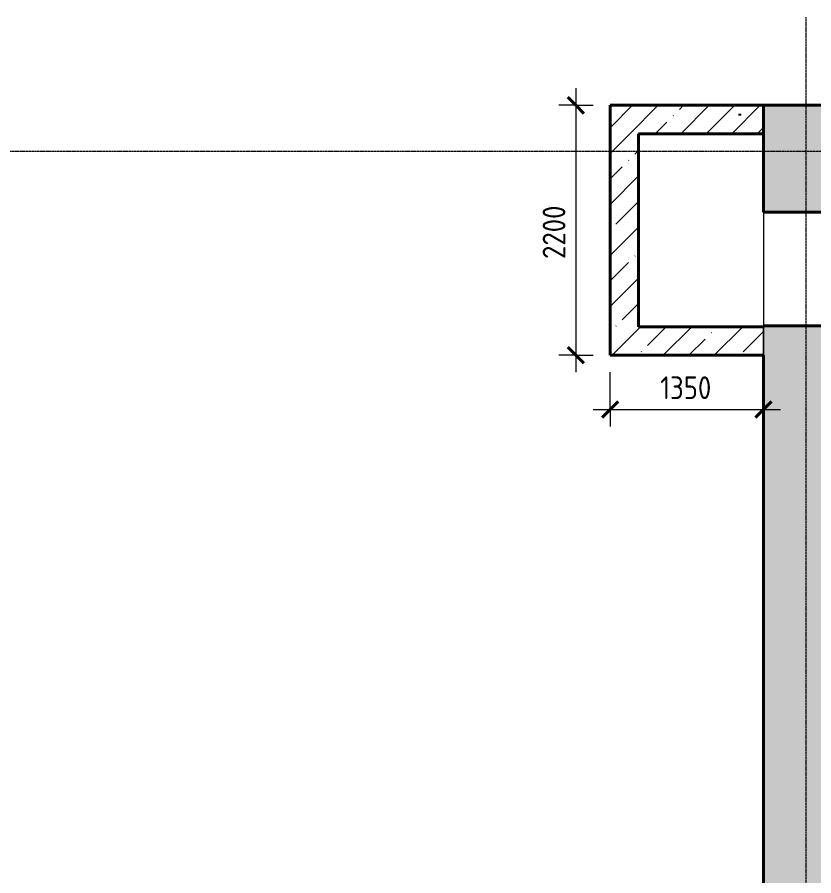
# Model space of a CAD drawing. Header units: millimetres. Extents: x -11886 to 71589, y -4690 to 48120.
# Drawn here: x 39464 to 46477, y 36978 to 44535 of the extents above; entities that cross this region are included whole.
import ezdxf

# ---------------------------------------------------------------- set-up
doc = ezdxf.new("R2010")
doc.units = ezdxf.units.MM
doc.linetypes.add('ADSK_Линия сетки', pattern=[25, 20, -2.5, 0, -2.5])
doc.linetypes.add('ADSK_Сверху', pattern=[4.5, 3, -1.5])
doc.layers.add('Линии', color=7, linetype='Continuous', lineweight=9, true_color=0x00a600)
for name, color, linetype, lineweight in [('Оси', 7, 'Continuous', 9), ('Размеры', 7, 'Continuous', 9), ('Размеры-100', 7, 'Continuous', 9), ('Стены внутренние', 250, 'Continuous', 18), ('Стены наружные', 250, 'Continuous', 18), ('Стены штриховка', 250, 'Continuous', 18)]:
    doc.layers.add(name, color=color, linetype=linetype, lineweight=lineweight)
doc.styles.add('GOST Common_2', font='GOST_Common.ttf', dxfattribs={"width": 0.9, "height": 200})
doc.dimstyles.new('ADSK_Основной_2_мм_Округление_до_1_мм', dxfattribs={"dimscale": 304.8, "dimtxt": 201.142999, "dimasz": 0.463911, "dimexe": 0.492126, "dimexo": 0.492126, "dimgap": 0.098425, "dimtad": 1, "dimdec": 0, "dimdsep": 46, "dimtxsty": 'GOST Common_2', "dimblk1": 'OBLIQUE', "dimblk2": 'OBLIQUE', "dimsah": 1, "dimcen": 0.09, "dimdle": 0.492126, "dimazin": 2, "dimtfac": 1, "dimtdec": 4, "dimtix": 1, "dimtmove": 0, "dimatfit": 3, "dimfxl": 1, "dimtvp": 1, "dimtolj": 1, "dimtzin": 0, "dimlwd": 20, "dimlwe": 20, "dimarcsym": 2})
pattern_1 = [(45, (0, 0), (-224.5064, 224.5064), []), (45, (224.5, 0), (-224.5064, 224.5064), [396.875, -79.375, 3.353, -76.022])]

# ---------------------------------------------------------------- blocks, each defined once
blk = doc.blocks.new('DIMBLOCK184-00 План подвала кладочный')
at = {"layer": 'Размеры-100', "lineweight": 20, "transparency": 16777216}
for p, q in [((44381.2, 43909.2), (44381.2, 41409.2)), ((44381.2, 43759.2), (44231.2, 43759.2)), ((44381.2, 43759.2), (44533.2, 43759.2)), ((44381.2, 41559.2), (44231.2, 41559.2)), ((44381.2, 41559.2), (44533.2, 41559.2))]:
    blk.add_line(p, q, dxfattribs=at)
at = {"layer": 'Размеры-100', "lineweight": 40, "transparency": 16777216}
for p, q in [((44381.2, 43759.2), (44310.5, 43829.9)), ((44381.2, 43759.2), (44451.9, 43688.5)), ((44381.2, 41559.2), (44310.5, 41629.9)), ((44381.2, 41559.2), (44451.9, 41488.5))]:
    blk.add_line(p, q, dxfattribs=at)
at = {"layer": 'Размеры-100', "color": 0, "lineweight": 20, "transparency": 16777216, "insert": (44089.8, 42406.9), "char_height": 200, "width": 605.475, "attachment_point": 1, "rotation": 90, "line_spacing_factor": 1.022761, "style": 'GOST Common_2'}
blk.add_mtext('2200', dxfattribs=at)
blk = doc.blocks.new('_Oblique')
at = {"color": 0, "linetype": 'ByBlock', "lineweight": -2}
blk.add_line((-0.5, -0.5), (0.5, 0.5), dxfattribs=at)
blk = doc.blocks.new('DIMBLOCK185-00 План подвала кладочный')
at = {"layer": 'Размеры-100', "lineweight": 20, "transparency": 16777216}
for p, q in [((44683.2, 41082.5), (44683.2, 41409.2)), ((46033.2, 41082.5), (46033.2, 41232.5)), ((44533.2, 41082.5), (46183.2, 41082.5)), ((44683.2, 41082.5), (44683.2, 40932.5)), ((46033.2, 41082.5), (46033.2, 41032.5))]:
    blk.add_line(p, q, dxfattribs=at)
at = {"layer": 'Размеры-100', "lineweight": 40, "transparency": 16777216}
for p, q in [((44683.2, 41082.5), (44753.9, 41153.2)), ((46033.2, 41082.5), (46103.9, 41153.2)), ((44683.2, 41082.5), (44612.5, 41011.8)), ((46033.2, 41082.5), (45962.5, 41011.8))]:
    blk.add_line(p, q, dxfattribs=at)
at = {"layer": 'Размеры-100', "color": 0, "lineweight": 20, "transparency": 16777216, "insert": (45124.7, 41373.9), "char_height": 200, "width": 560.473, "attachment_point": 1, "line_spacing_factor": 1.022761, "style": 'GOST Common_2'}
blk.add_mtext('1350', dxfattribs=at)

msp = doc.modelspace()

# ---------------------------------------------------------------- hatches: boundary and pattern name
at = {"layer": 'Стены внутренние', "true_color": 0xc0c0c0}
h = msp.add_hatch(color=9, dxfattribs=at)
h.paths.add_polyline_path([(46033.21, 21035.78), (46543.21, 21035.78), (46543.21, 25932.17), (46033.21, 25932.17)])
h.paths.add_polyline_path([(46543.21, 27042.17), (46543.21, 34492.09), (46033.21, 34492.09), (46033.21, 27042.17)])
h.paths.add_polyline_path([(46033.21, 35562.09), (46543.21, 35562.09), (46543.21, 41819.21), (46033.21, 41819.21), (46033.21, 37598.38)])
h.paths.add_polyline_path([(46543.21, 42819.21), (46543.21, 43119.21), (46033.21, 43119.21), (46033.21, 42819.21)])
at = {"layer": 'Стены наружные', "lineweight": 9}
h = msp.add_hatch(dxfattribs=at)
h.set_pattern_fill('FP_5', color=256, style=0, pattern_type=2)
h.set_pattern_definition(pattern_1)
h.paths.add_polyline_path([(46033.21, 43509.21), (46033.21, 43759.21), (44683.21, 43759.21), (44683.21, 43509.21), (44933.21, 43509.21)])
at = {"layer": 'Стены наружные', "true_color": 0xc0c0c0}
msp.add_hatch(color=9, dxfattribs=at).paths.add_polyline_path([(55506.23, 43119.21), (56035.39, 43119.21), (56032.62, 43759.21), (46033.21, 43759.21), (46033.21, 43119.21), (54543.62, 43119.21)])
at = {"layer": 'Стены наружные', "lineweight": 9}
h = msp.add_hatch(dxfattribs=at)
h.set_pattern_fill('FP_5', color=256, style=0, pattern_type=2)
h.set_pattern_definition(pattern_1)
h.paths.add_polyline_path([(44683.21, 41809.21), (44933.21, 41809.21), (44933.21, 43509.21), (44683.21, 43509.21), (44683.21, 41819.21)])
h = msp.add_hatch(dxfattribs=at)
h.set_pattern_fill('FP_5', color=256, style=0, pattern_type=2)
h.set_pattern_definition(pattern_1)
h.paths.add_polyline_path([(46033.21, 41559.21), (46033.21, 41809.21), (44683.21, 41809.21), (44683.21, 41559.21), (44933.21, 41559.21)])

# ---------------------------------------------------------------- linework, layer by layer
at = {"layer": 'Линии', "color": 18, "lineweight": 40, "true_color": 0x000000}
msp.add_line((45826.62, 43685.29), (45826.62, 43670.29), dxfattribs=at)
at = {"layer": 'Оси', "linetype": 'ADSK_Линия сетки'}
for p, q in [((46409.91, -3890.07), (46409.91, 44534.79)), ((-11086.22, 43356.79), (57141.72, 43356.79))]:
    msp.add_line(p, q, dxfattribs=at)
at = {"layer": 'Стены внутренние', "lineweight": 40}
for p, q in [((46033.21, 43119.21), (46033.21, 42819.21)), ((46033.21, 42819.21), (46543.21, 42819.21)), ((46033.21, 41819.21), (46033.21, 41809.21)), ((46543.21, 41819.21), (46033.21, 41819.21)), ((46033.21, 41559.21), (46033.21, 35562.09))]:
    msp.add_line(p, q, dxfattribs=at)
at = {"layer": 'Стены наружные', "lineweight": 40}
for p, q in [((56032.62, 43759.21), (44683.21, 43759.21)), ((44683.21, 43759.21), (44683.21, 41559.21)), ((46033.21, 43119.21), (46033.21, 43759.21)), ((44933.21, 41809.21), (44933.21, 43509.21)), ((44933.21, 43509.21), (46033.21, 43509.21)), ((46033.21, 41809.21), (44933.21, 41809.21)), ((44683.21, 41559.21), (46033.21, 41559.21))]:
    msp.add_line(p, q, dxfattribs=at)
at = {"layer": 'Стены наружные', "color": 253, "linetype": 'ADSK_Сверху', "true_color": 0xaaaaaa}
for p, q in [((56032.62, 43759.21), (46033.21, 43759.21)), ((46033.21, 43759.21), (46033.21, 27042.17))]:
    msp.add_line(p, q, dxfattribs=at)
at = {"layer": 'Стены штриховка'}
msp.add_line((46033.21, 41559.21), (46033.21, 41809.21), dxfattribs=at)

# ---------------------------------------------------------------- dimensions: what is measured, and where the dimension line sits
at = {"layer": 'Размеры', "lineweight": 20}
dim = msp.add_linear_dim(base=(44381.15, 41559.21), p1=(44683.21, 43759.21), p2=(44683.21, 41559.21), angle=90, dimstyle='ADSK_Основной_2_мм_Округление_до_1_мм', override={"dimpost": '<>', "dimfxl": 2200}, dxfattribs=at)
dim.commit()
dim.dimension.update_dxf_attribs({"geometry": 'DIMBLOCK184-00 План подвала кладочный', "text_midpoint": (44251.15, 42659.21)})
dim = msp.add_linear_dim(base=(46033.21, 41082.53), p1=(44683.21, 41559.21), p2=(46033.21, 41182.52), dimstyle='ADSK_Основной_2_мм_Округление_до_1_мм', override={"dimpost": '<>', "dimfxl": 1401.56925}, dxfattribs=at)
dim.commit()
dim.dimension.update_dxf_attribs({"geometry": 'DIMBLOCK185-00 План подвала кладочный', "text_midpoint": (45358.21, 41212.53)})

doc.saveas('drawing.dxf')
